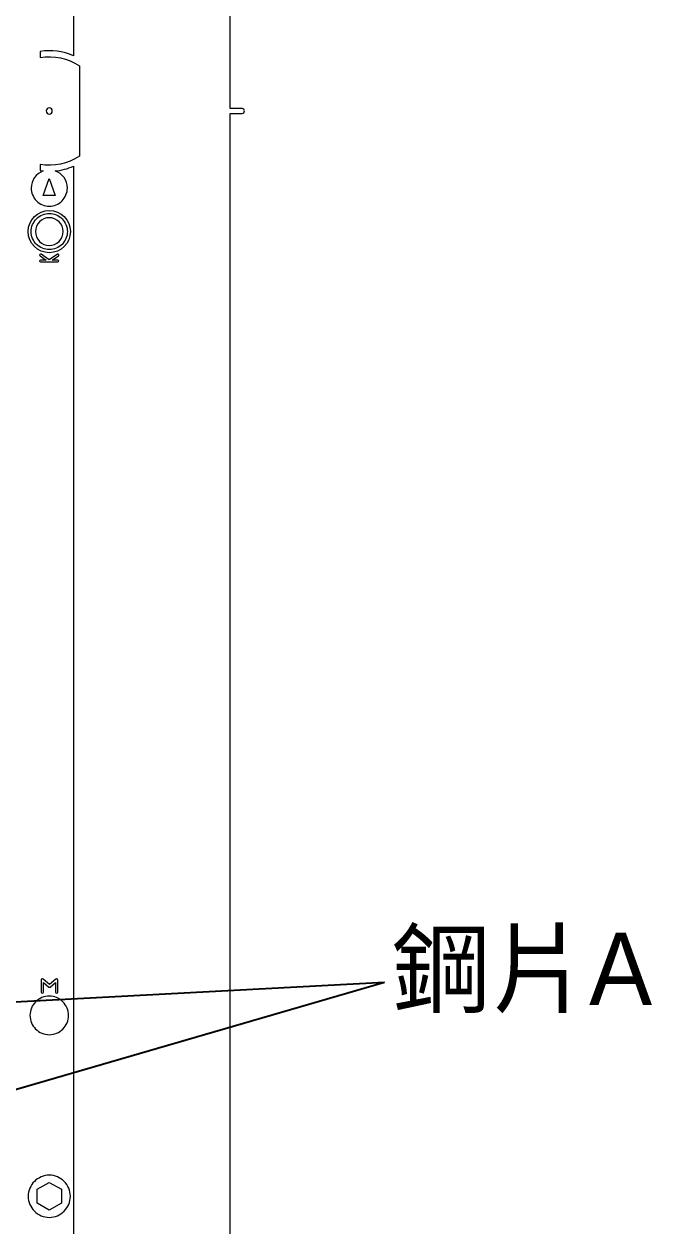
# Model space of a CAD drawing. Extents: x 2541 to 3941, y 2348 to 3338.
# Drawn here: x 3685.9 to 3738, y 2818.1 to 2917.7 of the extents above; entities that cross this region are included whole.
import ezdxf

# ---------------------------------------------------------------- set-up
doc = ezdxf.new("R2010")
doc.units = 0
doc.layers.get('0').update_dxf_attribs({"lineweight": 0})
doc.layers.add('susa-b_layer0', color=1, linetype='Continuous')
doc.styles.get("Standard").update_dxf_attribs({"font": 'simplex.shx', "height": 2.7})

msp = doc.modelspace()

# ---------------------------------------------------------------- linework, layer by layer
for p, q in [((3689.94795, 2905.9343), (3689.94795, 2773.5102)), ((3687.44795, 2903.50794), (3687.94795, 2904.92215)), ((3687.94795, 2904.92215), (3688.44795, 2903.50794)), ((3688.44795, 2903.50794), (3687.44795, 2903.50794)), ((3688.18352, 2898.15286), (3688.70545, 2898.51281))]:
    msp.add_line(p, q)
at = {"linetype": 'Continuous'}
for points in [[(3702.94795, 2695.71688), (3702.94795, 2711.01688), (3700.99795, 2711.01688), (3700.99795, 2720.01688), (3702.94795, 2720.01688), (3702.94795, 2910.31688), (3703.94795, 2910.31688, 1), (3703.94795, 2910.71688), (3702.94795, 2910.71688), (3702.94795, 3113.01688), (3702.94795, 3135.31688), (3703.94795, 3135.31688, 1), (3703.94795, 3135.71688), (3702.94795, 3135.71688), (3702.94795, 3152.01688), (3689.94795, 3152.01688), (3435.94795, 3152.01688), (3422.94795, 3152.01688), (3422.94795, 3135.71688), (3421.94795, 3135.71688, 1), (3421.94795, 3135.31688), (3422.94795, 3135.31688), (3422.94795, 3113.01688)], [(3689.94795, 3057.52356), (3689.94795, 2915.09945, 0.142084), (3687.18575, 2915.45844), (3687.18575, 2914.95186, -0.19212), (3690.44795, 2914.25854), (3690.44795, 2906.77522, -0.192121), (3687.18575, 2906.0819), (3687.18575, 2905.57531, 0.013526), (3687.45389, 2905.54135)], [(3687.45389, 2905.54135, 0.318994), (3686.44795, 2904.12505, 0.414215), (3687.94795, 2902.62505, 0.414215), (3689.44795, 2904.12505, 0.318996), (3688.442, 2905.54135)], [(3688.70545, 2898.51281, 1), (3688.62029, 2898.63629), (3687.94267, 2898.16896), (3687.26505, 2898.63629, 1), (3687.17989, 2898.51281), (3687.70182, 2898.15286)], [(3687.70182, 2898.15286), (3687.22247, 2898.15286, 1), (3687.22247, 2898.00286), (3688.66287, 2898.00286, 1), (3688.66287, 2898.15286), (3688.18352, 2898.15286)], [(3688.65894, 2837.45257), (3688.65894, 2838.44594, 0.63678), (3688.49473, 2838.5226), (3687.96291, 2838.07942), (3687.4311, 2838.5226, 0.63678), (3687.26688, 2838.44594), (3687.26688, 2837.45257, 1), (3687.46688, 2837.45257), (3687.46688, 2838.23244)], [(3687.46688, 2838.23244), (3687.89889, 2837.87243, 0.362064), (3688.02693, 2837.87243), (3688.45894, 2838.23244)], [(3688.45894, 2838.23244), (3688.45894, 2837.45257, 1), (3688.65894, 2837.45257)]]:
    msp.add_lwpolyline(points, format="xyb", dxfattribs=at)
for points in [[(3688.19795, 2910.51688, 0.414222), (3687.94795, 2910.76688, 0.414222), (3687.69795, 2910.51688, 0.414222), (3687.94795, 2910.26688, 0.414222)], [(3689.44795, 2900.51688, -0.414215), (3687.94795, 2899.01688, -0.414215), (3686.44795, 2900.51688, -0.414215), (3687.94795, 2902.01688, -0.414215)], [(3689.09795, 2900.51688, 0.414215), (3687.94795, 2901.66688, 0.414215), (3686.79795, 2900.51688, 0.414215), (3687.94795, 2899.36688, 0.414215)], [(3689.54795, 2835.51688, 0.414215), (3687.94795, 2837.11688, 0.414215), (3686.34795, 2835.51688, 0.414215), (3687.94795, 2833.91688, 0.414215)], [(3689.69795, 2820.51688, 0.414215), (3687.94795, 2822.26688, 0.414215), (3686.19795, 2820.51688, 0.414215), (3687.94795, 2818.76688, 0.414215)]]:
    msp.add_lwpolyline(points, format="xyb", close=True, dxfattribs=at)
msp.add_lwpolyline([(3688.94795, 2819.93953), (3687.94795, 2819.36218), (3686.94795, 2819.93953), (3686.94795, 2821.09423), (3687.94795, 2821.67158), (3688.94795, 2821.09423)], close=True, dxfattribs=at)
msp.add_circle((3687.94795, 2900.51688), 1.75)
msp.add_arc((3687.94794, 2910.51688), 5, 275.670783, 293.578252)
at = {"layer": 'susa-b_layer0', "color": 1, "linetype": 'Continuous'}
for p in [(3661.84319, 2835.38155), (3683.66671, 2828.9466)]:
    msp.add_line(p, (3715.77538, 2838.28624), dxfattribs=at)

# ---------------------------------------------------------------- texts
at = {"layer": 'susa-b_layer0', "linetype": 'Continuous', "insert": (3716.36883, 2842.36686), "char_height": 6, "width": 25.2115077, "attachment_point": 1}
msp.add_mtext('{\\fPMingLiU|b0|i0|c136|p0;鋼片A }', dxfattribs=at)

doc.saveas('drawing.dxf')
